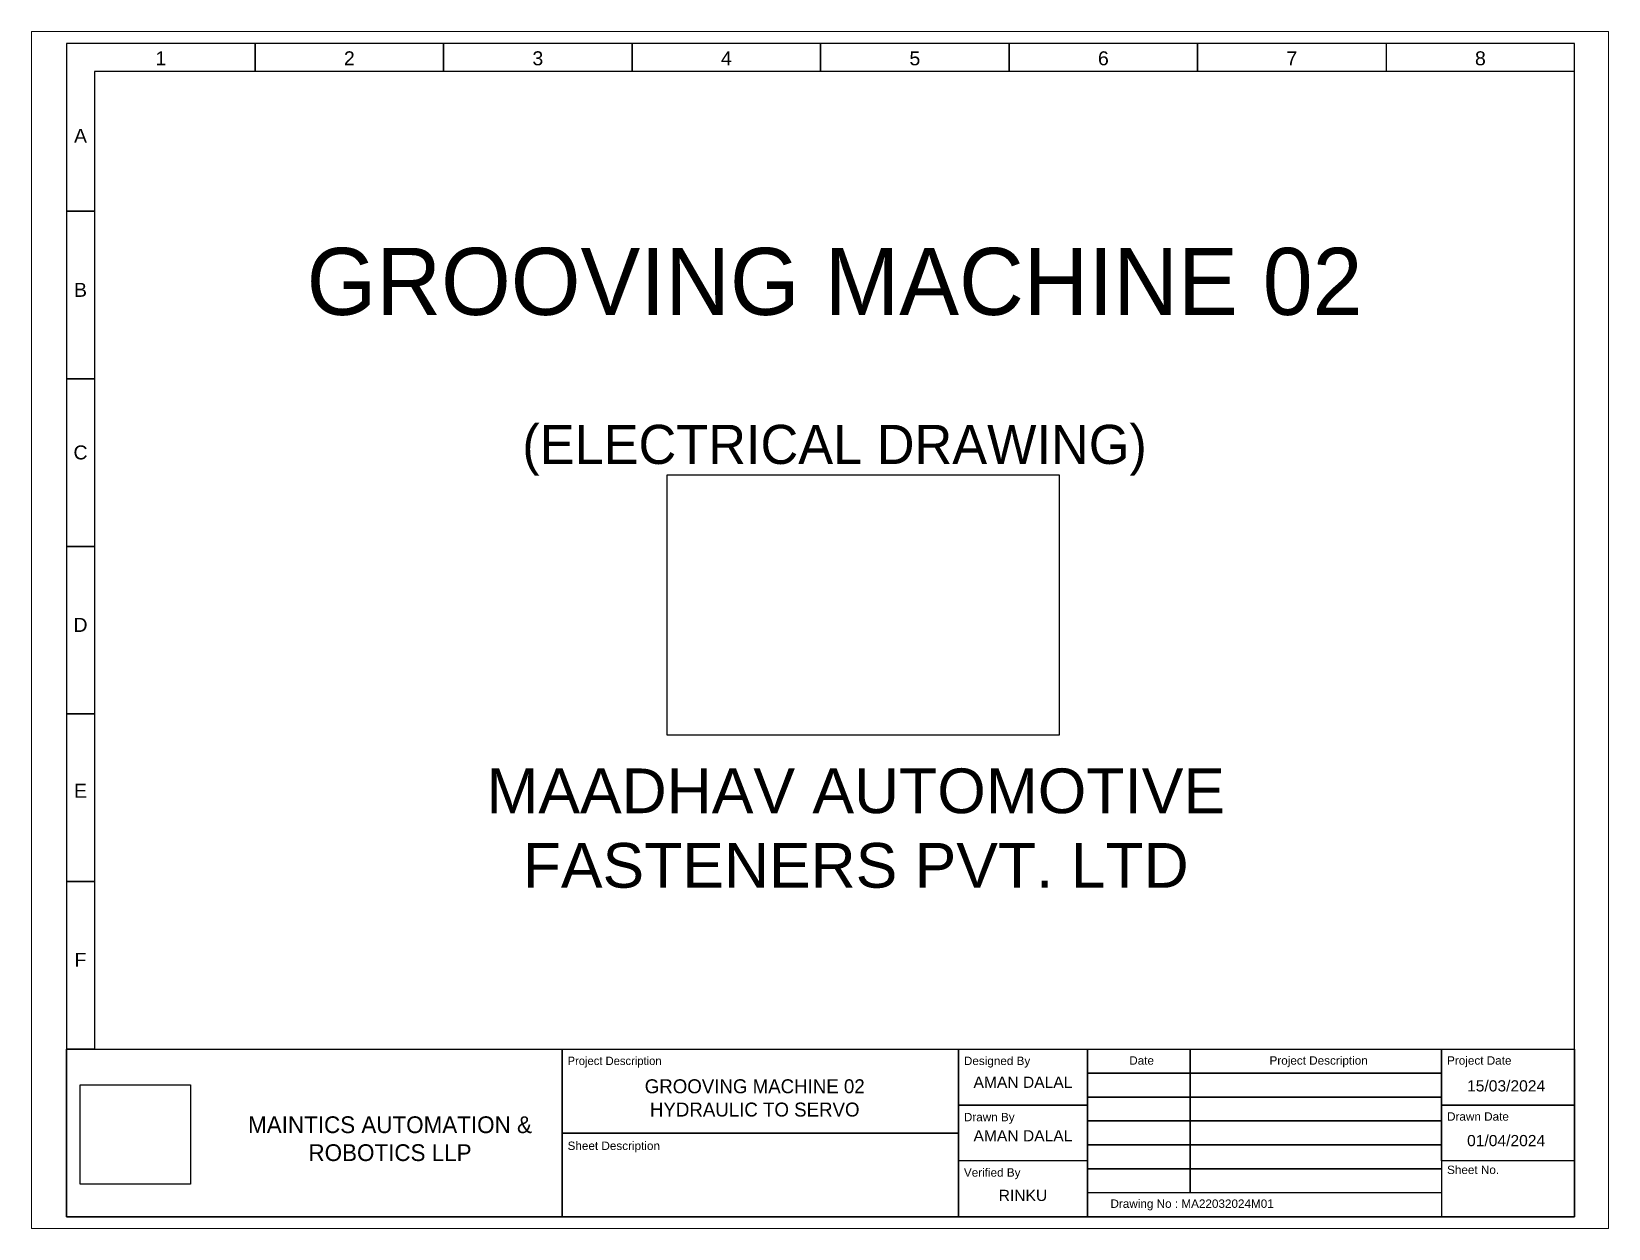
# Paper-space layout 'TITLE' of a CAD drawing. Header units: millimetres. Extents: x 0 to 257, y 0 to 195.
# The model-space entities are those that its viewports show. They can reach past a viewport. Long polylines and large blocks are cut down to what shows.
import ezdxf

# ---------------------------------------------------------------- set-up
doc = ezdxf.new("R2010")
doc.units = ezdxf.units.MM
doc.styles.add('Annotative', font='arial.ttf')
doc.styles.get("Standard").update_dxf_attribs({"font": 'arial.ttf'})
picture_1 = doc.add_image_def('image1.jpg', size_in_pixel=(150, 135))
picture_2 = doc.add_image_def('image2.png', size_in_pixel=(137, 91))

msp = doc.modelspace()

# ---------------------------------------------------------------- linework, layer by layer
for p, q in [((3997.171, 2042.309), (3997.171, 2037.309)), ((3997.171, 2037.309), (3997.171, 2042.309)), ((4030.921, 2042.309), (4030.921, 2037.309)), ((4030.921, 2037.309), (4030.921, 2042.309)), ((4064.671, 2042.309), (4064.671, 2037.309)), ((4064.671, 2037.309), (4064.671, 2042.309)), ((4098.421, 2042.309), (4098.421, 2037.309)), ((4098.421, 2037.309), (4098.421, 2042.309)), ((4132.171, 2042.309), (4132.171, 2037.309)), ((4132.171, 2037.309), (4132.171, 2042.309)), ((4165.921, 2042.309), (4165.921, 2037.309)), ((4165.921, 2037.309), (4165.921, 2042.309)), ((4199.671, 2042.309), (4199.671, 2037.309)), ((4233.421, 2037.309), (3968.421, 2037.309)), ((3968.421, 2037.309), (3968.421, 1862.309)), ((3968.421, 2012.309), (3963.421, 2012.309)), ((3963.421, 2012.309), (3968.421, 2012.309)), ((3968.421, 1982.309), (3963.421, 1982.309)), ((3963.421, 1982.309), (3968.421, 1982.309)), ((3968.421, 1952.309), (3963.421, 1952.309)), ((3963.421, 1952.309), (3968.421, 1952.309)), ((3968.421, 1922.309), (3963.421, 1922.309)), ((3963.421, 1922.309), (3968.421, 1922.309)), ((3968.421, 1892.309), (3963.421, 1892.309)), ((3963.421, 1892.309), (3968.421, 1892.309)), ((3968.421, 1862.309), (3963.421, 1862.309))]:
    msp.add_line(p, q)
for points in [[(3963.421, 1832.309), (4233.421, 1832.309), (4233.421, 2042.309), (3963.421, 2042.309)], [(3963.421, 1862.309), (3963.421, 1862.309), (3963.421, 1832.309), (3963.421, 1832.309)], [(3963.421, 1862.309), (4052.137, 1862.309), (4052.137, 1832.309), (3963.421, 1832.309)], [(4052.137, 1862.309), (4123.091, 1862.309), (4123.091, 1847.309), (4052.137, 1847.309)], [(4123.091, 1862.309), (4146.208, 1862.309), (4146.208, 1832.309), (4123.091, 1832.309)], [(4123.091, 1862.309), (4146.208, 1862.309), (4146.208, 1852.309), (4123.091, 1852.309)], [(4146.208, 1862.309), (4209.595, 1862.309), (4209.595, 1858.029), (4146.208, 1858.029)], [(4209.595, 1862.309), (4233.421, 1862.309), (4233.421, 1852.309), (4209.595, 1852.309)], [(4146.208, 1858.029), (4209.595, 1858.029), (4209.595, 1853.749), (4146.208, 1853.749)], [(4123.091, 1852.309), (4146.208, 1852.309), (4146.208, 1842.309), (4123.091, 1842.309)], [(4146.208, 1853.749), (4209.595, 1853.749), (4209.595, 1849.469), (4146.208, 1849.469)], [(4209.595, 1852.309), (4233.421, 1852.309), (4233.421, 1842.309), (4209.595, 1842.309)], [(4146.208, 1849.469), (4209.595, 1849.469), (4209.595, 1845.189), (4146.208, 1845.189)], [(4052.137, 1847.309), (4123.091, 1847.309), (4123.091, 1832.309), (4052.137, 1832.309)], [(4146.208, 1845.189), (4209.595, 1845.189), (4209.595, 1840.909), (4146.208, 1840.909)], [(4146.208, 1840.909), (4209.595, 1840.909), (4209.595, 1836.629), (4146.208, 1836.629)]]:
    msp.add_lwpolyline(points, close=True)
for points in [[(4233.421, 1862.309), (4233.421, 1832.309), (3963.421, 1832.309), (3963.421, 1862.309)], [(3968.421, 1862.309), (4233.421, 1862.309)], [(4164.59, 1832.309), (4146.208, 1832.309), (4146.208, 1862.309), (4164.59, 1862.309), (4164.59, 1836.629)], [(4164.59, 1836.629), (4164.59, 1862.309), (4209.595, 1862.309), (4209.595, 1832.309), (4164.59, 1832.309)]]:
    msp.add_lwpolyline(points)

# ---------------------------------------------------------------- texts
at = {"attachment_point": 1, "style": 'Annotative'}
for s, insert, char_height, width in [('\\pxqc;1', (3963.421, 2040.903), 2.5, 33.75), ('\\pxqc;2', (3997.171, 2040.903), 2.5, 33.75), ('\\pxqc;3', (4030.921, 2040.903), 2.5, 33.75), ('\\pxqc;4', (4064.671, 2040.903), 2.5, 33.75), ('\\pxqc;5', (4098.421, 2040.903), 2.5, 33.75), ('\\pxqc;6', (4132.171, 2040.903), 2.5, 33.75), ('\\pxqc;7', (4165.921, 2040.903), 2.5, 33.75), ('\\pxqc;8', (4199.671, 2040.903), 2.5, 33.75), ('\\pxqc;A', (3963.421, 2027.029), 2.5, 5), ('\\pxqc;B', (3963.421, 1999.461), 2.5, 5), ('\\pxqc;C', (3963.421, 1970.367), 2.5, 5), ('\\pxqc;D', (3963.421, 1939.5), 2.5, 5), ('\\pxqc;E', (3963.421, 1909.808), 2.5, 5), ('\\pxqc;F', (3963.421, 1879.555), 2.5, 5), ('Designed By', (4124.078, 1860.977), 1.5, 22.12958), ('\\pxqc;Date', (4147.195, 1861.043), 1.5, 17.39528), ('\\pxqc;Project Description', (4165.577, 1861.043), 1.5, 44.01766), ('Project Date', (4210.582, 1861.043), 1.5, 22.83874), ('\\pxqc;AMAN DALAL', (4123.091, 1857.396), 2, 23.11684), ('\\pxqc;15/03/2024', (4209.595, 1856.749), 2, 23.11684), ('Drawn By', (4124.078, 1850.914), 1.5, 22.12958), ('Drawn Date', (4210.582, 1851.017), 1.5, 22.83874), ('\\pxqc;AMAN DALAL', (4123.091, 1847.812), 2, 23.11684), ('\\pxqc;01/04/2024', (4209.595, 1846.955), 2, 23.11684), ('Sheet Description', (4053.124, 1845.778), 1.5, 34.98019), ('Verified By', (4124.078, 1840.998), 1.5, 22.12958), ('Sheet No.', (4210.582, 1841.471), 1.5, 22.83874), ('\\pxqc;RINKU', (4123.091, 1837.148), 2, 23.11684), ('Drawing No : MA22032024M01', (4150.318, 1835.418), 1.5, 44.01766)]:
    msp.add_mtext(s, dxfattribs=dict(at, insert=insert, char_height=char_height, width=width))
at = {"attachment_point": 1}
for s, width, heights, insert, char_height in [('\\pxqc;{\\Ftxt|c0;\\H1.71429x;GROOVING MACHINE 02\\P\\H0.58333x;\\P(ELECTRICAL DRAWING)}', 265, [0], (3968.421, 2005.725), 7), ('\\pxqc;MAADHAV AUTOMOTIVE \\PFASTENERS PVT. LTD', 180.20554, [34.249], (4014.605, 1912.552), 8), ('{\\Ftxt|c0;Project Description}', 34.98019, [0], (4053.124, 1860.977), 1.5), ('\\pxqc;{\\Ftxt|c0;GROOVING MACHINE 02\\PHYDRAULIC TO SERVO}', 66.4073, [0], (4053.423, 1856.926), 2.5), ('\\pxqc;{\\Ftxt|c0;MAINTICS AUTOMATION &\\PROBOTICS LLP}', 66.55986, [0], (3988.053, 1850.294), 3)]:
    msp.add_mtext_dynamic_manual_height_columns(s, width=width, gutter_width=12.5, heights=heights, dxfattribs=dict(at, insert=insert, char_height=char_height))

# ---------------------------------------------------------------- pictures from other files: only their frames are drawn
image = msp.add_image(picture_2, insert=(4070.98, 1918.503), size_in_units=(70.155, 46.599))
image.dxf.flags = 15
image = msp.add_image(picture_1, insert=(3965.845, 1838.148), size_in_units=(19.751, 17.776))
image.dxf.flags = 7

psp = doc.layouts.new('TITLE')

# ---------------------------------------------------------------- viewports
at = {"layer": '0'}
psp.add_viewport(center=(128.5, 97.5), size=(257, 195), view_center_point=(4098.314, 1937.336), view_height=214.21355, dxfattribs=at)

doc.saveas('drawing.dxf')
